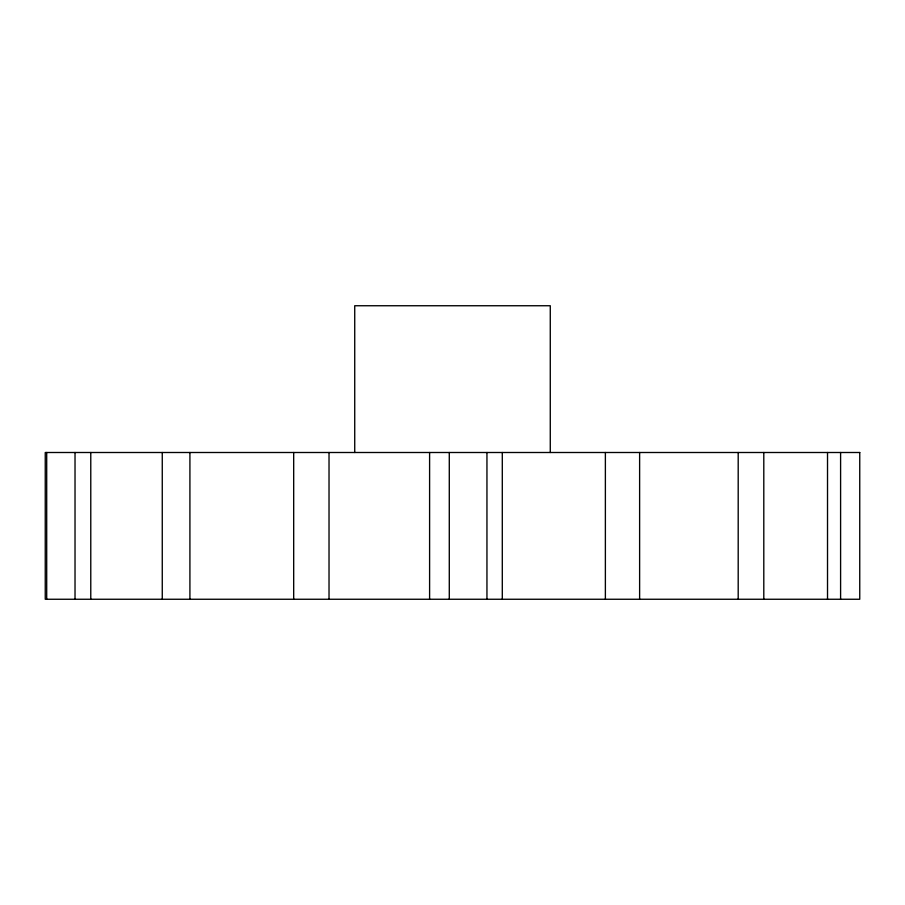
<?xml version="1.0" encoding="UTF-8"?>
<svg xmlns="http://www.w3.org/2000/svg" width="905" height="905" viewBox="0 0 905 905"><rect width="100%" height="100%" fill="white"/><g stroke="black" fill="none" stroke-linecap="round" stroke-linejoin="round"><path stroke-width="1.36" d="M840.598 452.5L840.598 599.257M827.521 452.5L827.521 599.257M763.797 452.5L763.797 599.257M738.197 452.5L738.197 599.257M639.62 452.5L639.62 599.257M605.377 452.5L605.377 599.257M550.274 452.5L550.274 305.743L354.726 305.743L354.726 452.5M502.298 452.5L502.298 599.257M486.947 452.5L486.947 599.257M449.287 452.5L449.287 599.257M429.603 452.5L429.603 599.257M329.024 452.5L329.024 599.257M293.684 452.5L293.684 599.257M189.914 452.5L189.914 599.257M162.267 452.5L162.267 599.257M90.772 452.5L90.772 599.257M75.025 452.5L75.025 599.257M46.698 452.5L46.698 599.257M859.75 452.5L45.25 452.5L45.25 599.257L859.75 599.257L859.75 452.5"/></g></svg>
